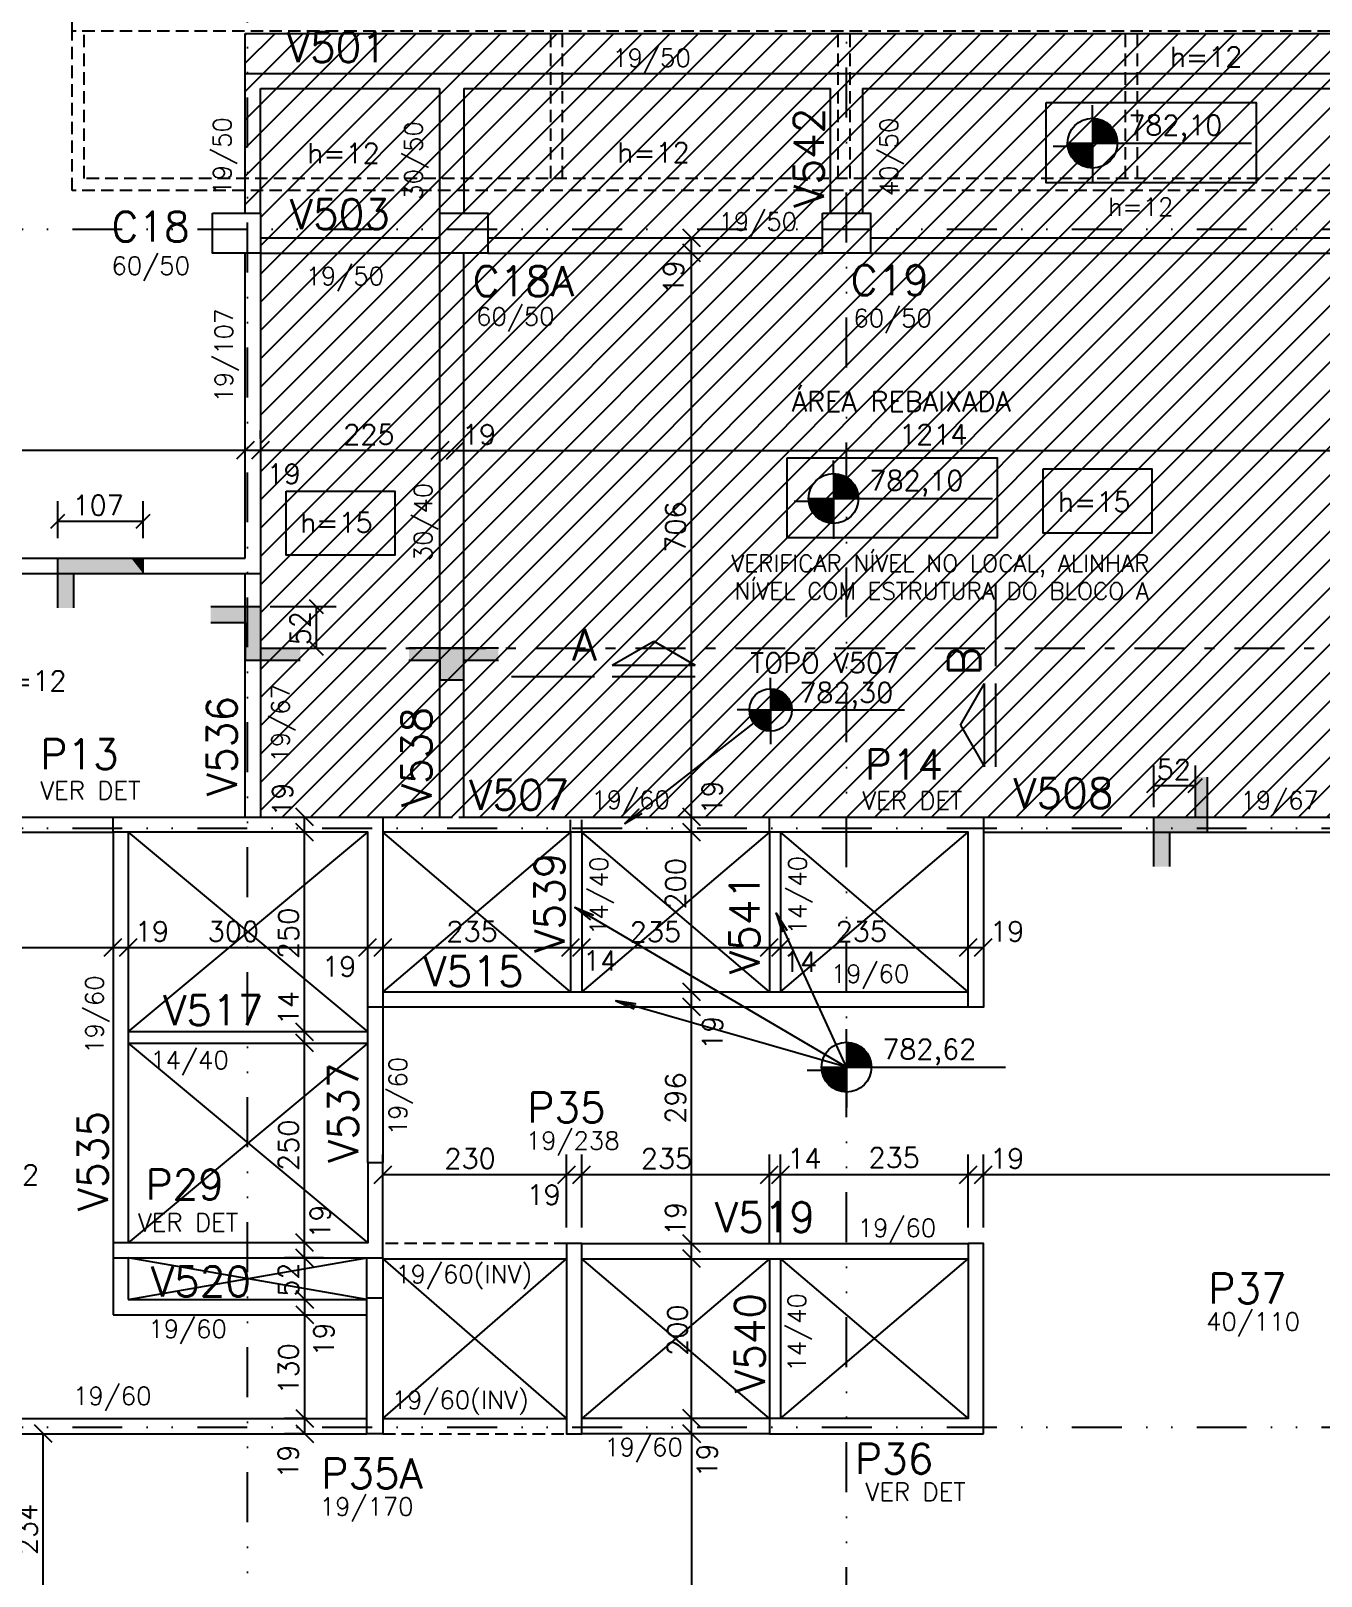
# Model space of a CAD drawing. Extents: x 567006 to 581881, y 115 to 10628.
# Drawn here: x 571972 to 573588, y 4788 to 6723 of the extents above; entities that cross this region are included whole.
import ezdxf

# ---------------------------------------------------------------- set-up
doc = ezdxf.new("R2010")
doc.units = 0
doc.header["$LTSCALE"] = 125
doc.header["$MEASUREMENT"] = 0
for name, pattern in [('DIVIDE', [1.25, 0.5, -0.25, 0, -0.25, 0, -0.25]), ('ESTILO_TQS_0003', [1, 0.5, -0.2, 0.1, -0.2]), ('HIDDEN2', [0.1875, 0.125, -0.0625])]:
    doc.linetypes.add(name, pattern=pattern)
doc.layers.get('0').update_dxf_attribs({"linetype": 'CONTINUOUS'})
for name, color, linetype in [('200', 240, 'HIDDEN2'), ('204', 14, 'ESTILO_TQS_0003'), ('205', 14, 'DIVIDE'), ('210', 11, 'HIDDEN2'), ('216', 7, 'CONTINUOUS'), ('220', 4, 'CONTINUOUS'), ('221', 5, 'CONTINUOUS'), ('226', 10, 'CONTINUOUS'), ('228', 14, 'CONTINUOUS'), ('233', 4, 'CONTINUOUS'), ('238', 11, 'CONTINUOUS'), ('239', 4, 'CONTINUOUS'), ('250', 5, 'CONTINUOUS'), ('253', 253, 'CONTINUOUS')]:
    doc.layers.add(name, color=color, linetype=linetype)
doc.styles.get("Standard").update_dxf_attribs({"font": 'ROMANS.SHX'})

# ---------------------------------------------------------------- blocks, each defined once
blk = doc.blocks.new('_H5A1C889FEE-001')
for p, q in [((1226.49606, 766.876652), (1440.649421, 981.030013)), ((1226.49606, 802.231991), (1405.294082, 981.030013)), ((1226.49606, 837.58733), (1369.938743, 981.030013)), ((1226.49606, 872.942669), (1334.583404, 981.030013)), ((1226.49606, 908.298008), (1299.228065, 981.030013)), ((1226.49606, 943.653348), (1263.872725, 981.030013)), ((1226.49606, 979.008687), (1228.517386, 981.030013)), ((1245.49606, 8.059193), (2218.46688, 981.030013)), ((1245.49606, 43.414532), (2183.111541, 981.030013)), ((1245.49606, 78.769871), (2147.756202, 981.030013)), ((1245.49606, 114.12521), (2112.400863, 981.030013)), ((1245.49606, 149.480549), (2077.045524, 981.030013)), ((1245.49606, 184.835888), (2041.690185, 981.030013)), ((1245.49606, 220.191227), (2006.334846, 981.030013)), ((1245.49606, 255.546566), (1970.979507, 981.030013)), ((1245.49606, 290.901905), (1935.624168, 981.030013)), ((1245.49606, 326.257244), (1900.268829, 981.030013)), ((1245.49606, 361.612584), (1864.913489, 981.030013)), ((1245.49606, 396.967923), (1829.55815, 981.030013)), ((1245.49606, 432.323262), (1794.202811, 981.030013)), ((1245.49606, 467.678601), (1758.847472, 981.030013)), ((1245.49606, 503.03394), (1723.492133, 981.030013)), ((1245.49606, 538.389279), (1688.136794, 981.030013)), ((1245.49606, 573.744618), (1652.781455, 981.030013)), ((1245.49606, 609.099957), (1617.426116, 981.030013)), ((1245.49606, 644.455296), (1582.070777, 981.030013)), ((1245.49606, 679.810635), (1546.715438, 981.030013)), ((1245.49606, 715.165974), (1511.360099, 981.030013)), ((1245.49606, 750.521313), (1476.00476, 981.030013)), ((1272.792206, 0), (2253.822219, 981.030013)), ((1308.147545, 0), (2289.177558, 981.030013)), ((1343.502884, 0), (2324.532897, 981.030013)), ((1378.858223, 0), (2359.888236, 981.030013)), ((1414.213562, 0), (2395.243575, 981.030013)), ((1449.568901, 0), (2430.598914, 981.030013)), ((1484.92424, 0), (2465.954253, 981.030013)), ((1520.27958, 0), (2501.309593, 981.030013)), ((1555.634919, 0), (2536.664932, 981.030013)), ((1590.990258, 0), (2572.020271, 981.030013)), ((1626.345597, 0), (2607.37561, 981.030013)), ((1661.700936, 0), (2642.730949, 981.030013)), ((1697.056275, 0), (2678.086288, 981.030013)), ((1732.411614, 0), (2713.441627, 981.030013)), ((1767.766953, 0), (2748.796966, 981.030013)), ((1803.122292, 0), (2784.152305, 981.030013)), ((1838.477631, 0), (2819.507644, 981.030013)), ((1873.83297, 0), (2854.862983, 981.030013)), ((1909.188309, 0), (2890.218322, 981.030013)), ((1944.543648, 0), (2925.573661, 981.030013)), ((1979.898987, 0), (2960.929, 981.030013)), ((2015.254326, 0), (2996.284339, 981.030013)), ((2050.609665, 0), (3031.639678, 981.030013)), ((2085.965005, 0), (3058.93156, 972.966555)), ((2121.320344, 0), (3058.93156, 937.611216)), ((2156.675683, 0), (3058.93156, 902.255877)), ((2192.031022, 0), (3058.93156, 866.900538)), ((2227.386361, 0), (3058.93156, 831.545199)), ((3018.771713, 756.030013), (3058.93156, 796.18986)), ((2262.7417, 0), (3017.93156, 755.189861)), ((3054.127052, 756.030013), (3058.93156, 760.834521)), ((2298.097039, 0), (3017.93156, 719.834522)), ((2333.452378, 0), (3039.482391, 706.030013)), ((2368.807717, 0), (3058.93156, 690.123843)), ((2404.163056, 0), (3058.93156, 654.768504)), ((2439.518395, 0), (3058.93156, 619.413165)), ((2474.873734, 0), (3058.93156, 584.057826)), ((2510.229073, 0), (3058.93156, 548.702487)), ((2545.584412, 0), (3058.93156, 513.347148)), ((2580.939751, 0), (3058.93156, 477.991809)), ((2616.29509, 0), (3058.93156, 442.63647)), ((2651.650429, 0), (3058.93156, 407.281131)), ((2687.005769, 0), (3058.93156, 371.925791)), ((2722.361108, 0), (3058.93156, 336.570452)), ((2757.716447, 0), (3058.93156, 301.215113)), ((2793.071786, 0), (3058.93156, 265.859774)), ((3039.990387, 211.563262), (3058.93156, 230.504435)), ((2828.427125, 0), (3024.990387, 196.563262)), ((2863.782464, 0), (3058.93156, 195.149096)), ((2899.137803, 0), (3058.93156, 159.793757)), ((2934.493142, 0), (3058.93156, 124.438418)), ((2969.848481, 0), (3058.93156, 89.083079)), ((3005.20382, 0), (3058.93156, 53.72774)), ((3040.559159, 0), (3058.93156, 18.372401))]:
    blk.add_line(p, q)

msp = doc.modelspace()

# ---------------------------------------------------------------- linework, layer by layer
at = {"layer": '200'}
for points in [[(576792, 6737.8), (576792, 6538.3), (572038.8, 6538.3), (572038.8, 6722.8)], [(576810.1, 6722.8), (576810.1, 6523.2), (572023.8, 6523.3), (572023.8, 6722.8)], [(572623.2, 6538.3), (572623.2, 6722.8)], [(572638.2, 6538.3), (572638.2, 6722.8)], [(572983.2, 6538.3), (572983.2, 6722.8)], [(572998.2, 6538.3), (572998.2, 6722.8)], [(573343.2, 6538.3), (573343.2, 6722.8)], [(573358.2, 6538.3), (573358.2, 6722.8)]]:
    msp.add_lwpolyline(points, dxfattribs=at)
at = {"layer": '204'}
msp.add_line((572354.5, 5950.3), (574008.5, 5950.3), dxfattribs=at)
at = {"layer": '205'}
for p, q in [((572243.6, 3291.6), (572243.6, 9975.3)), ((572993.6, 3329.1), (572993.6, 9975.3)), ((568113, 6474.7), (577573.2, 6474.7)), ((568113, 5724.7), (577573.2, 5724.7)), ((568113, 4974.7), (577036.4, 4974.7))]:
    msp.add_line(p, q, dxfattribs=at)
at = {"layer": '210'}
for p, q in [((572023.8, 6722.8), (572023.8, 7085.6)), ((572532.6, 6414.3), (572532.6, 6414.3)), ((572484.6, 5738.7), (572514.6, 5738.7)), ((572648.1, 5719.7), (572648.1, 5738.7)), ((572662.1, 5719.7), (572662.1, 5738.7)), ((572643.1, 5204.7), (572413.1, 5204.7)), ((572413.1, 4966.7), (572643.1, 4966.7))]:
    msp.add_line(p, q, dxfattribs=at)
msp.add_lwpolyline([(576810.1, 6722.8), (572023.8, 6722.8)], dxfattribs=at)
at = {"layer": '216'}
for p, q in [((573301.7, 6613.6), (573301.7, 6551.1)), ((573301.7, 6612.1), (573311.4, 6612.1)), ((573301.7, 6610.1), (573316.1, 6610.1)), ((573301.7, 6608.1), (573319.4, 6608.1)), ((573301.7, 6606.1), (573322, 6606.1)), ((573301.7, 6604.1), (573324.1, 6604.1)), ((573301.7, 6602.1), (573325.9, 6602.1)), ((573301.7, 6600.2), (573327.4, 6600.2)), ((573301.7, 6598.2), (573328.7, 6598.2)), ((573270.5, 6582.3), (573333, 6582.3)), ((573301.7, 6580.3), (573270.5, 6580.3)), ((573301.7, 6578.4), (573270.7, 6578.4)), ((573301.7, 6596.2), (573329.7, 6596.2)), ((573301.7, 6594.2), (573330.6, 6594.2)), ((573301.7, 6592.2), (573331.4, 6592.2)), ((573301.7, 6590.3), (573332, 6590.3)), ((573301.7, 6588.3), (573332.4, 6588.3)), ((573301.7, 6586.3), (573332.7, 6586.3)), ((573301.7, 6584.3), (573333, 6584.3)), ((573301.7, 6576.4), (573271.1, 6576.4)), ((573301.7, 6574.4), (573271.5, 6574.4)), ((573301.7, 6572.4), (573272.1, 6572.4)), ((573301.7, 6570.4), (573272.8, 6570.4)), ((573301.7, 6568.4), (573273.7, 6568.4)), ((573301.7, 6566.5), (573274.8, 6566.5)), ((573301.7, 6564.5), (573276.1, 6564.5)), ((573301.7, 6562.5), (573277.6, 6562.5)), ((573301.7, 6560.5), (573279.3, 6560.5)), ((573301.7, 6558.5), (573281.5, 6558.5)), ((573301.7, 6556.6), (573284.1, 6556.6)), ((573301.7, 6554.6), (573287.4, 6554.6)), ((573301.7, 6552.6), (573292.1, 6552.6)), ((572810.7, 6452.7), (572788.6, 6474.8)), ((572810.7, 6452.7), (572788.6, 6474.8)), ((572810.7, 6433.7), (572788.6, 6455.8)), ((572810.7, 6433.7), (572788.6, 6455.8)), ((572251.7, 6208.7), (572229.6, 6186.6)), ((572251.7, 6208.7), (572229.6, 6186.6)), ((572270.7, 6208.7), (572248.6, 6186.6)), ((572270.7, 6208.7), (572248.6, 6186.6)), ((572473.6, 6186.6), (572495.7, 6208.7)), ((572473.6, 6186.6), (572495.7, 6208.7)), ((572495.7, 6208.7), (572473.6, 6186.6)), ((572492.6, 6186.6), (572514.7, 6208.7)), ((572492.6, 6186.6), (572514.7, 6208.7)), ((572977.4, 6168.8), (572977.4, 6106.3)), ((572977.4, 6167.3), (572987.1, 6167.3)), ((572977.4, 6165.3), (572991.8, 6165.3)), ((572977.4, 6163.3), (572995.1, 6163.3)), ((572977.4, 6161.3), (572997.7, 6161.3)), ((572977.4, 6159.4), (572999.8, 6159.4)), ((572977.4, 6157.4), (573001.6, 6157.4)), ((572977.4, 6155.4), (573003.1, 6155.4)), ((572977.4, 6153.4), (573004.4, 6153.4)), ((572946.2, 6137.6), (573008.7, 6137.6)), ((572977.4, 6135.6), (572946.2, 6135.6)), ((572977.4, 6133.6), (572946.4, 6133.6)), ((572977.4, 6151.4), (573005.4, 6151.4)), ((572977.4, 6149.5), (573006.3, 6149.5)), ((572977.4, 6147.5), (573007.1, 6147.5)), ((572977.4, 6145.5), (573007.7, 6145.5)), ((572977.4, 6143.5), (573008.1, 6143.5)), ((572977.4, 6141.5), (573008.4, 6141.5)), ((572977.4, 6139.5), (573008.7, 6139.5)), ((572977.4, 6131.6), (572946.8, 6131.6)), ((572977.4, 6129.6), (572947.2, 6129.6)), ((572977.4, 6127.6), (572947.8, 6127.6)), ((572977.4, 6125.7), (572948.5, 6125.7)), ((572977.4, 6123.7), (572949.4, 6123.7)), ((572977.4, 6121.7), (572950.5, 6121.7)), ((572977.4, 6119.7), (572951.8, 6119.7)), ((572977.4, 6117.7), (572953.3, 6117.7)), ((572977.4, 6115.8), (572955.1, 6115.8)), ((572977.4, 6113.8), (572957.2, 6113.8)), ((572977.4, 6111.8), (572959.8, 6111.8)), ((572977.4, 6109.8), (572963.1, 6109.8)), ((572977.4, 6107.8), (572967.8, 6107.8)), ((572898.6, 5899.4), (572898.6, 5846.3)), ((572898.6, 5898.1), (572906.8, 5898.1)), ((572898.6, 5896.4), (572910.8, 5896.4)), ((572898.6, 5894.7), (572913.6, 5894.7)), ((572898.6, 5893), (572915.8, 5893)), ((572898.6, 5891.3), (572917.6, 5891.3)), ((572898.6, 5889.7), (572919.1, 5889.7)), ((572898.6, 5888), (572920.4, 5888)), ((572898.6, 5886.3), (572921.5, 5886.3)), ((572898.6, 5884.6), (572922.4, 5884.6)), ((572898.6, 5882.9), (572923.1, 5882.9)), ((572898.6, 5881.2), (572923.8, 5881.2)), ((572872, 5872.8), (572925.1, 5872.8)), ((572898.6, 5871.1), (572872, 5871.1)), ((572898.6, 5869.4), (572872.2, 5869.4)), ((572898.6, 5867.8), (572872.5, 5867.8)), ((572898.6, 5866.1), (572872.9, 5866.1)), ((572898.6, 5864.4), (572873.4, 5864.4)), ((572898.6, 5862.7), (572874, 5862.7)), ((572898.6, 5879.6), (572924.3, 5879.6)), ((572898.6, 5877.9), (572924.7, 5877.9)), ((572898.6, 5876.2), (572924.9, 5876.2)), ((572898.6, 5874.5), (572925.1, 5874.5)), ((572898.6, 5861), (572874.8, 5861)), ((572898.6, 5859.3), (572875.7, 5859.3)), ((572898.6, 5857.7), (572876.8, 5857.7)), ((572898.6, 5856), (572878, 5856)), ((572898.6, 5854.3), (572879.5, 5854.3)), ((572898.6, 5852.6), (572881.3, 5852.6)), ((572898.6, 5850.9), (572883.5, 5850.9)), ((572898.6, 5849.2), (572886.4, 5849.2)), ((572898.6, 5847.5), (572890.4, 5847.5)), ((572326, 5727.7), (572303.9, 5749.8)), ((572326, 5727.7), (572303.9, 5749.8)), ((572810.7, 5727.7), (572788.6, 5749.8)), ((572810.7, 5727.7), (572788.6, 5749.8)), ((572810.7, 5727.7), (572788.6, 5749.8)), ((572810.7, 5727.7), (572788.6, 5749.8)), ((572326, 5708.7), (572303.9, 5730.8)), ((572326, 5708.7), (572303.9, 5730.8)), ((572810.7, 5708.7), (572788.6, 5730.8)), ((572810.7, 5708.7), (572788.6, 5730.8)), ((572064.1, 5564.6), (572086.2, 5586.7)), ((572064.1, 5564.6), (572086.2, 5586.7)), ((572064.1, 5564.6), (572086.2, 5586.7)), ((572083.1, 5564.6), (572105.2, 5586.7)), ((572083.1, 5564.6), (572105.2, 5586.7)), ((572383.1, 5564.6), (572405.2, 5586.7)), ((572383.1, 5564.6), (572405.2, 5586.7)), ((572402.1, 5564.6), (572424.2, 5586.7)), ((572402.1, 5564.6), (572424.2, 5586.7)), ((572637.1, 5564.6), (572659.2, 5586.7)), ((572637.1, 5564.6), (572659.2, 5586.7)), ((572651.1, 5564.6), (572673.2, 5586.7)), ((572651.1, 5564.6), (572673.2, 5586.7)), ((572886.1, 5564.6), (572908.2, 5586.7)), ((572886.1, 5564.6), (572908.2, 5586.7)), ((572900.1, 5564.6), (572922.2, 5586.7)), ((572900.1, 5564.6), (572922.2, 5586.7)), ((573135.1, 5564.6), (573157.2, 5586.7)), ((573135.1, 5564.6), (573157.2, 5586.7)), ((573154.1, 5564.6), (573176.2, 5586.7)), ((573154.1, 5564.6), (573176.2, 5586.7)), ((573154.1, 5564.6), (573176.2, 5586.7)), ((572810.7, 5508.7), (572788.6, 5530.8)), ((572810.7, 5508.7), (572788.6, 5530.8)), ((572810.7, 5489.7), (572788.6, 5511.8)), ((572810.7, 5489.7), (572788.6, 5511.8)), ((572326, 5458.7), (572303.9, 5480.8)), ((572326, 5458.7), (572303.9, 5480.8)), ((572326, 5444.7), (572303.9, 5466.8)), ((572326, 5444.7), (572303.9, 5466.8)), ((572993.6, 5456.8), (572993.6, 5394.3)), ((572993.6, 5455.3), (573003.3, 5455.3)), ((572993.6, 5453.3), (573008, 5453.3)), ((572993.6, 5451.3), (573011.3, 5451.3)), ((572993.6, 5449.3), (573013.9, 5449.3)), ((572993.6, 5447.3), (573016, 5447.3)), ((572993.6, 5445.4), (573017.8, 5445.4)), ((572993.6, 5443.4), (573019.3, 5443.4)), ((572993.6, 5441.4), (573020.6, 5441.4)), ((572993.6, 5439.4), (573021.6, 5439.4)), ((572993.6, 5437.4), (573022.5, 5437.4)), ((572962.4, 5425.5), (573024.9, 5425.5)), ((572993.6, 5423.6), (572962.4, 5423.6)), ((572993.6, 5421.6), (572962.6, 5421.6)), ((572993.6, 5419.6), (572963, 5419.6)), ((572993.6, 5417.6), (572963.4, 5417.6)), ((572993.6, 5435.4), (573023.3, 5435.4)), ((572993.6, 5433.5), (573023.9, 5433.5)), ((572993.6, 5431.5), (573024.3, 5431.5)), ((572993.6, 5429.5), (573024.6, 5429.5)), ((572993.6, 5427.5), (573024.9, 5427.5)), ((572993.6, 5415.6), (572964, 5415.6)), ((572993.6, 5413.6), (572964.7, 5413.6)), ((572993.6, 5411.7), (572965.6, 5411.7)), ((572993.6, 5409.7), (572966.7, 5409.7)), ((572993.6, 5407.7), (572968, 5407.7)), ((572993.6, 5405.7), (572969.5, 5405.7)), ((572993.6, 5403.7), (572971.3, 5403.7)), ((572993.6, 5401.8), (572973.4, 5401.8)), ((572993.6, 5399.8), (572976, 5399.8)), ((572993.6, 5397.8), (572979.3, 5397.8)), ((572993.6, 5395.8), (572984, 5395.8)), ((572402.1, 5280.1), (572424.2, 5302.2)), ((572632.1, 5280.1), (572654.2, 5302.2)), ((572632.1, 5280.1), (572654.2, 5302.2)), ((572651.1, 5280.1), (572673.2, 5302.2)), ((572651.1, 5280.1), (572673.2, 5302.2)), ((572886.1, 5280.1), (572908.2, 5302.2)), ((572886.1, 5280.1), (572908.2, 5302.2)), ((572900.1, 5280.1), (572922.2, 5302.2)), ((572900.1, 5280.1), (572922.2, 5302.2)), ((573135.1, 5280.1), (573157.2, 5302.2)), ((573135.1, 5280.1), (573157.2, 5302.2)), ((573154.1, 5280.1), (573176.2, 5302.2)), ((572326, 5194.7), (572303.9, 5216.8)), ((572326, 5194.7), (572303.9, 5216.8)), ((572810.7, 5193.7), (572788.6, 5215.8)), ((572810.7, 5193.7), (572788.6, 5215.8)), ((572326, 5175.7), (572303.9, 5197.8)), ((572326, 5175.7), (572303.9, 5197.8)), ((572303.9, 5197.8), (572326, 5175.7)), ((572303.9, 5197.8), (572326, 5175.7)), ((572810.7, 5174.7), (572788.6, 5196.8)), ((572810.7, 5174.7), (572788.6, 5196.8)), ((572303.9, 5145.8), (572326, 5123.7)), ((572303.9, 5145.8), (572326, 5123.7)), ((572303.9, 5126.8), (572326, 5104.7)), ((572303.9, 5126.8), (572326, 5104.7)), ((572303.9, 4996.8), (572326, 4974.7)), ((572303.9, 4996.8), (572326, 4974.7)), ((572303.9, 4996.8), (572326, 4974.7)), ((572810.7, 4974.7), (572788.6, 4996.8)), ((572810.7, 4974.7), (572788.6, 4996.8)), ((572303.9, 4977.8), (572326, 4955.7)), ((572810.7, 4955.7), (572788.6, 4977.8)), ((572810.7, 4955.7), (572788.6, 4977.8)), ((572788.6, 4977.8), (572810.7, 4955.7)), ((572788.6, 4977.8), (572810.7, 4955.7))]:
    msp.add_line(p, q, dxfattribs=at)
at = {"layer": '216', "linetype": 'Continuous'}
for p, q in [((571997.1, 6100.2), (572014.7, 6117.8)), ((572104.1, 6100.2), (572121.7, 6117.8)), ((572005.9, 6062.7), (572005.9, 6062.7)), ((572112.9, 6062.7), (572112.9, 6062.7)), ((572259.6, 6002.3), (572259.6, 6002.3)), ((572320.7, 6011.1), (572338.3, 5993.5)), ((572320.7, 5959.1), (572338.3, 5941.5)), ((572284.6, 5950.3), (572284.6, 5950.3)), ((573369.7, 5769.5), (573387.4, 5787.1)), ((573421.7, 5769.5), (573439.4, 5787.1)), ((573430.6, 5752.5), (573430.6, 5752.5)), ((573378.6, 5738.7), (573378.6, 5738.7)), ((571998.8, 4955.7), (571976.7, 4977.8))]:
    msp.add_line(p, q, dxfattribs=at)
at = {"layer": '216'}
for centre, radius in [((573301.7, 6582.3), 31.2), ((572977.4, 6137.6), 31.2), ((572898.6, 5872.8), 26.6), ((572993.6, 5425.5), 31.2)]:
    msp.add_circle(centre, radius, dxfattribs=at)
at = {"layer": '220'}
for points in [[(572199.6, 6494.8), (572259.6, 6494.8), (572259.6, 6444.8), (572199.6, 6444.8), (572199.6, 6494.8)], [(572484.6, 6494.8), (572544.6, 6494.8), (572544.6, 6444.8), (572484.6, 6444.8), (572484.6, 6494.8)], [(572963.7, 6494.8), (573023.7, 6494.8), (573023.7, 6444.8), (572963.7, 6444.8), (572963.7, 6494.8)], [(572005.9, 6000.6), (572005.9, 6062.7), (572097.9, 6062.7), (572112.9, 6062.7)], [(572025.9, 6000.6), (572025.9, 6043.7), (572112.9, 6043.7), (572112.9, 6062.7)], [(572197.5, 6002.3), (572259.6, 6002.3), (572259.6, 5950.3), (572309.6, 5950.3)], [(572197.5, 5982.3), (572240.6, 5982.3), (572240.6, 5935.3), (572309.6, 5935.3)], [(572557.8, 5950.3), (572495.6, 5950.3), (572495.6, 5950.3), (572445.6, 5950.3)], [(572445.6, 5935.3), (572484.6, 5935.3), (572484.6, 5910.3), (572514.6, 5910.3), (572514.6, 5935.3), (572557.8, 5935.3)], [(573378.6, 5676.6), (573378.6, 5738.7), (573430.6, 5738.7), (573430.6, 5788.7)], [(573398.6, 5676.6), (573398.6, 5719.7), (573445.6, 5719.7), (573445.6, 5788.7)], [(572413.1, 5738.7), (572413.1, 5500.7), (572394.1, 5500.7), (572394.1, 5719.7), (572075.1, 5719.7), (572075.1, 5738.7), (572413.1, 5738.7)], [(573165.1, 5738.7), (573165.1, 5500.7), (573146.1, 5500.7), (573146.1, 5719.7), (572897.1, 5719.7), (572897.1, 5738.7), (573165.1, 5738.7)], [(572075.1, 5205.7), (572075.1, 5186.7), (572413.1, 5186.7), (572413.1, 5305.7), (572394.1, 5305.7), (572394.1, 5205.7), (572075.1, 5205.7)], [(572643.1, 5204.7), (572643.1, 4966.7), (572662.1, 4966.7), (572662.1, 5204.7), (572643.1, 5204.7)], [(573165.1, 4966.7), (573165.1, 5204.7), (573146.1, 5204.7), (573146.1, 4985.7), (572897.1, 4985.7), (572897.1, 4966.7), (573165.1, 4966.7)], [(572413.1, 4966.7), (572393.1, 4966.7), (572393.1, 5136.7), (572413.1, 5136.7), (572413.1, 4966.7)]]:
    msp.add_lwpolyline(points, dxfattribs=at)
at = {"layer": '226'}
for p, q in [((572700.3, 5929), (572752.3, 5959)), ((572752.3, 5959), (572804.2, 5929)), ((572700.3, 5929), (572804.2, 5929)), ((573136.4, 5853.7), (573166.4, 5905.7)), ((573166.4, 5801.7), (573166.4, 5905.7)), ((573136.4, 5853.7), (573166.4, 5801.7))]:
    msp.add_line(p, q, dxfattribs=at)
at = {"layer": '228'}
for p, q in [((573180.7, 5927.8), (573180.7, 6031.7)), ((572574.1, 5914.7), (572678.1, 5914.7)), ((572700.3, 5914.7), (572804.2, 5914.7)), ((573180.7, 5801.7), (573180.7, 5905.7))]:
    msp.add_line(p, q, dxfattribs=at)
at = {"layer": '238'}
for p, q in [((572240.6, 6494.7), (572240.6, 6719.8)), ((572240.6, 6719.8), (576620.7, 6719.8)), ((572240.6, 6669.8), (574092.1, 6669.8)), ((572259.6, 6494.7), (572259.6, 6650.8)), ((572259.6, 6650.8), (572484.6, 6650.8)), ((572484.6, 6474.7), (572484.6, 6650.8)), ((572514.6, 6650.8), (572514.6, 6494.8)), ((572514.6, 6650.8), (572973.7, 6650.8)), ((572973.7, 6494.7), (572973.7, 6650.8)), ((573013.7, 6650.8), (573013.7, 6494.8)), ((573013.7, 6650.8), (573723.7, 6650.8)), ((572259.6, 6463.7), (572484.6, 6463.7)), ((572544.6, 6463.8), (572963.7, 6463.8)), ((573023.6, 6463.8), (573713.6, 6463.8)), ((572240.6, 6062.7), (572240.6, 6444.7)), ((572259.6, 6444.7), (572484.6, 6444.7)), ((572259.6, 6444.7), (572259.6, 5738.7)), ((572484.6, 5738.7), (572484.6, 6444.8)), ((572514.6, 5738.7), (572514.6, 6444.8)), ((572544.6, 6444.8), (572963.7, 6444.8)), ((573023.6, 6444.8), (573713.6, 6444.8)), ((570970.1, 6062.7), (572240.6, 6062.7)), ((571566.1, 6043.7), (572259.6, 6043.7)), ((572240.6, 5738.7), (572240.6, 6043.7)), ((571547.1, 5738.7), (572075.1, 5738.7)), ((572413.1, 5738.7), (572484.6, 5738.7)), ((572514.6, 5738.7), (572897.1, 5738.7)), ((573165.1, 5738.7), (573723.6, 5738.7)), ((571770.1, 5719.7), (572075.1, 5719.7)), ((572075.1, 5719.7), (572075.1, 5205.7)), ((572094.1, 5719.7), (572094.1, 5205.7)), ((572897.1, 5719.7), (572413.1, 5719.7)), ((572648.1, 5719.7), (572648.1, 5519.7)), ((572662.1, 5719.7), (572662.1, 5519.7)), ((572897.1, 5719.7), (572897.1, 5519.7)), ((572911.1, 5719.7), (572911.1, 5519.7)), ((573165.1, 5719.7), (573723.6, 5719.7)), ((572413.1, 5519.7), (572662.1, 5519.7)), ((572662.1, 5519.7), (572897.1, 5519.7)), ((572897.1, 5519.7), (573146.1, 5519.7)), ((572394.1, 5305.7), (572394.1, 5500.7)), ((572413.1, 5500.7), (572413.1, 5305.7)), ((573146.1, 5500.7), (572413.1, 5500.7)), ((572394.1, 5469.7), (572094.1, 5469.7)), ((572094.1, 5455.7), (572394.1, 5455.7)), ((572662.1, 5204.7), (573146.1, 5204.7)), ((572075.1, 5186.7), (572075.1, 5115.7)), ((572094.1, 5186.7), (572094.1, 5134.7)), ((572393.1, 5134.7), (572393.1, 5186.7)), ((572413.1, 5186.7), (572413.1, 5136.7)), ((572413.1, 5185.7), (572643.1, 5185.7)), ((572662.1, 5185.7), (573146.1, 5185.7)), ((572897.1, 5185.7), (572897.1, 4985.7)), ((572911.1, 5185.7), (572911.1, 4985.7)), ((572094.1, 5134.7), (572393.1, 5134.7)), ((572075.1, 5115.7), (572393.1, 5115.7)), ((571571.1, 4985.7), (572393.1, 4985.7)), ((572413.1, 4985.7), (572643.1, 4985.7)), ((572897.1, 4985.7), (572662.1, 4985.7)), ((571571.1, 4966.7), (572393.1, 4966.7)), ((572897.1, 4966.7), (572662.1, 4966.7))]:
    msp.add_line(p, q, dxfattribs=at)
for points in [[(573243.8, 6633.2), (573506.6, 6633.2), (573506.6, 6532.9), (573243.8, 6532.9), (573243.8, 6633.2)], [(572919.5, 6188.4), (573182.3, 6188.4), (573182.3, 6088.2), (572919.5, 6088.2), (572919.5, 6188.4)]]:
    msp.add_lwpolyline(points, dxfattribs=at)
at = {"layer": '239'}
for points in [[(573240, 6174.8), (573376.1, 6174.8), (573376.1, 6094.2), (573240, 6094.2), (573240, 6174.8)], [(572292.1, 6146.9), (572428.2, 6146.9), (572428.2, 6066.4), (572292.1, 6066.4), (572292.1, 6146.9)]]:
    msp.add_lwpolyline(points, dxfattribs=at)
at = {"layer": '250'}
for p, q in [((573301.7, 6613.6), (573301.7, 6629.8)), ((573270.7, 6578.4), (573252.6, 6578.4)), ((573333, 6582.3), (573500.9, 6582.3)), ((573301.7, 6551.1), (573301.7, 6532)), ((572799.7, 6444.8), (572799.7, 6463.8)), ((572799.7, 5738.7), (572799.7, 6444.8)), ((572259.6, 6212.3), (572259.6, 6222.7)), ((572240.6, 6197.7), (571566.1, 6197.7)), ((572259.6, 6197.7), (572240.6, 6197.7)), ((572484.6, 6197.7), (572259.6, 6197.7)), ((572484.6, 6197.7), (572503.6, 6197.7)), ((572503.6, 6197.7), (573737.6, 6197.7)), ((572977.4, 6168.8), (572977.4, 6185)), ((572946.4, 6133.6), (572928.3, 6133.6)), ((573008.7, 6137.6), (573176.6, 6137.6)), ((572977.4, 6106.3), (572977.4, 6087.2)), ((572898.6, 5899.4), (572898.6, 5913.2)), ((572872.2, 5872.8), (572856.8, 5872.8)), ((572898.6, 5872.8), (573066.5, 5872.8)), ((572898.6, 5846.3), (572898.6, 5830)), ((572314.9, 5719.7), (572314.9, 5738.7)), ((572799.7, 5719.7), (572799.7, 5739.7)), ((572094.1, 5469.7), (572394.1, 5719.7)), ((572094.1, 5719.7), (572394.1, 5469.7)), ((572314.9, 5469.7), (572314.9, 5719.7)), ((572648.1, 5519.7), (572413.1, 5719.7)), ((572648.1, 5719.7), (572413.1, 5519.7)), ((572897.1, 5519.7), (572662.1, 5719.7)), ((572897.1, 5719.7), (572662.1, 5519.7)), ((572799.7, 5519.7), (572799.7, 5719.7)), ((573146.1, 5519.7), (572911.1, 5719.7)), ((572911.1, 5519.7), (573146.1, 5719.7)), ((573165.1, 5640.3), (573165.1, 5550.6)), ((572075.1, 5628), (572075.1, 5550.6)), ((571770.1, 5575.6), (572075.1, 5575.6)), ((572075.1, 5575.6), (572094.1, 5575.6)), ((572094.1, 5575.6), (572394.1, 5575.6)), ((572394.1, 5575.6), (572413.1, 5575.6)), ((572413.1, 5575.6), (572648.1, 5575.6)), ((572648.1, 5575.6), (572662.1, 5575.6)), ((572662.1, 5575.6), (572897.1, 5575.6)), ((572897.1, 5575.6), (572911.1, 5575.6)), ((572911.1, 5575.6), (573146.1, 5575.6)), ((573146.1, 5575.6), (573165.1, 5575.6)), ((572799.7, 5500.7), (572799.7, 5519.7)), ((572799.7, 5205.7), (572799.7, 5500.7)), ((572394.1, 5455.7), (572094.1, 5205.7)), ((572094.1, 5455.7), (572394.1, 5205.7)), ((572314.9, 5455.7), (572314.9, 5469.7)), ((572314.9, 5205.7), (572314.9, 5455.7)), ((572993.6, 5456.8), (572993.6, 5473)), ((572962.6, 5421.6), (572944.5, 5421.6)), ((573024.9, 5425.5), (573192.8, 5425.5)), ((572993.6, 5394.3), (572993.6, 5375.2)), ((572413.1, 5303.1), (572413.1, 5316.1)), ((572643.1, 5224.7), (572643.1, 5316.1)), ((572662.1, 5224.7), (572662.1, 5316.1)), ((572897.1, 5205.7), (572897.1, 5316.1)), ((572911.1, 5205.7), (572911.1, 5316.1)), ((573146.1, 5224.7), (573146.1, 5316.1)), ((573165.1, 5224.7), (573165.1, 5316.1)), ((572413.1, 5291.1), (572643.1, 5291.1)), ((572643.1, 5291.1), (572662.1, 5291.1)), ((572662.1, 5291.1), (572897.1, 5291.1)), ((572897.1, 5291.1), (572911.1, 5291.1)), ((572911.1, 5291.1), (573146.1, 5291.1)), ((573146.1, 5291.1), (573165.1, 5291.1)), ((573149.1, 5291.1), (576733.6, 5291.1)), ((572314.9, 5186.7), (572314.9, 5205.7)), ((572799.7, 5185.7), (572799.7, 5205.7)), ((572393.1, 5134.7), (572094.1, 5186.7)), ((572094.1, 5134.7), (572393.1, 5186.7)), ((572338.9, 5186.7), (572289.9, 5186.7)), ((572309.6, 5186.7), (572339.9, 5186.7)), ((572314.9, 5186.7), (572314.9, 5134.7)), ((572413.1, 5185.7), (572643.1, 4985.7)), ((572413.1, 4985.7), (572643.1, 5185.7)), ((572897.1, 4985.7), (572662.1, 5185.7)), ((572897.1, 5185.7), (572662.1, 4985.7)), ((572799.7, 4985.7), (572799.7, 5185.7)), ((572911.1, 4985.7), (573146.1, 5185.7)), ((572911.1, 5185.7), (573146.1, 4985.7)), ((572314, 5134.7), (572339.9, 5134.7)), ((572314.9, 5134.7), (572314.9, 5115.7)), ((572314.9, 5115.7), (572314.9, 4985.7)), ((572329.7, 5115.7), (572339.9, 5115.7)), ((572317.9, 4985.7), (572289.9, 4985.7)), ((572316.7, 4985.7), (572289.9, 4985.7)), ((572314.9, 4985.7), (572314.9, 4966.7)), ((572799.7, 4965.7), (572799.7, 4985.7)), ((572313.2, 4966.7), (572289.9, 4966.7)), ((572835.5, 4966.7), (572774.7, 4966.7)), ((572843.8, 4966.7), (572774.7, 4966.7)), ((572799.7, 4966.7), (572799.7, 3988.7))]:
    msp.add_line(p, q, dxfattribs=at)
at = {"layer": '250', "linetype": 'Continuous'}
for p, q in [((572005.9, 6087.7), (572005.9, 6134)), ((572112.9, 6087.7), (572112.9, 6134)), ((572005.9, 6109), (572112.9, 6109)), ((572272.1, 6002.3), (572354.5, 6002.3)), ((572329.5, 6002.3), (572329.5, 5950.3)), ((572297.1, 5950.3), (572354.5, 5950.3)), ((573378.6, 5751.2), (573378.6, 5803.3)), ((573430.6, 5765), (573430.6, 5803.3)), ((573378.6, 5778.3), (573430.6, 5778.3)), ((571984.1, 4966.7), (572006.5, 4966.7)), ((571987.7, 4732.7), (571987.7, 4966.7))]:
    msp.add_line(p, q, dxfattribs=at)
for points in [[(572898.6, 5872.8), (572716.1, 5730.7), (572733.6, 5748.5), (572716.1, 5730.7), (572737.6, 5743.4)], [(572993.6, 5425.5), (572993.6, 5425.5), (572653.3, 5625.6), (572676.4, 5615.8), (572653.3, 5625.6), (572673, 5610.2)], [(572993.6, 5425.5), (572905.7, 5618.3), (572919, 5597.1), (572905.7, 5618.3), (572913, 5594.4)], [(572993.6, 5425.5), (572704.7, 5508.5), (572729.4, 5504.8), (572704.7, 5508.5), (572727.6, 5498.5)]]:
    msp.add_lwpolyline(points, dxfattribs=at)
at = {"layer": '253'}
for points in [[(572097.9, 6062.7), (572005.9, 6062.7), (572025.9, 6043.7)], [(572025.9, 6043.7), (572005.9, 6062.7), (572005.9, 6000.6)], [(572097.9, 6062.7), (572025.9, 6043.7), (572112.9, 6043.7)], [(572097.9, 6062.7), (572112.9, 6043.7), (572112.9, 6062.7)], [(572097.9, 6062.7), (572112.9, 6062.7), (572097.9, 6062.7)], [(572025.9, 6043.7), (572005.9, 6000.6), (572005.9, 6000.6)], [(572025.9, 6043.7), (572005.9, 6000.6), (572025.9, 6000.6)], [(572197.5, 6002.3), (572197.5, 5982.3), (572197.5, 6002.3)], [(572197.5, 5982.3), (572240.6, 5982.3), (572197.5, 6002.3)], [(572197.5, 6002.3), (572240.6, 5982.3), (572259.6, 6002.3)], [(572240.6, 5982.3), (572240.6, 5935.3), (572259.6, 6002.3)], [(572259.6, 6002.3), (572240.6, 5935.3), (572259.6, 5950.3)], [(572240.6, 5935.3), (572309.6, 5935.3), (572259.6, 5950.3)], [(572259.6, 5950.3), (572309.6, 5935.3), (572309.6, 5950.3)], [(572484.6, 5935.3), (572445.6, 5935.3), (572557.8, 5950.3)], [(572557.8, 5950.3), (572445.6, 5935.3), (572445.6, 5950.3)], [(572514.6, 5935.3), (572484.6, 5935.3), (572557.8, 5950.3)], [(572557.8, 5950.3), (572557.8, 5935.3), (572514.6, 5935.3)], [(572514.6, 5910.3), (572484.6, 5910.3), (572514.6, 5935.3)], [(572484.6, 5910.3), (572484.6, 5935.3), (572514.6, 5935.3)], [(573445.6, 5788.7), (573430.6, 5788.7), (573445.6, 5719.7)], [(573430.6, 5788.7), (573430.6, 5738.7), (573445.6, 5719.7)], [(573430.6, 5738.7), (573378.6, 5738.7), (573398.6, 5719.7)], [(573398.6, 5719.7), (573378.6, 5738.7), (573378.6, 5676.6)], [(573445.6, 5719.7), (573430.6, 5738.7), (573398.6, 5719.7)], [(573398.6, 5719.7), (573378.6, 5676.6), (573378.6, 5676.6)], [(573378.6, 5676.6), (573398.6, 5676.6), (573398.6, 5719.7)]]:
    msp.add_solid(points, dxfattribs=at)

# ---------------------------------------------------------------- block references
at = {"layer": '221'}
msp.add_blockref('_H5A1C889FEE-001', (571014.1, 5738.7), dxfattribs=at)

# ---------------------------------------------------------------- texts
for s, p in [('VERIFICAR NÍVEL NO LOCAL, ALINHAR ', (572849.4, 6045.7)), ('NÍVEL COM ESTRUTURA DO BLOCO A', (572853.4, 6011))]:
    msp.add_text(s, height=21.25).set_placement(p)
at = {"layer": '216'}
for s, height, p in [('19/50', 22.5, (572700.3, 6678)), ('h=12', 25, (573398.3, 6678)), ('782,10', 25, (573346.5, 6592.4)), ('h=12', 25, (572318.1, 6557.2)), ('h=12', 25, (572706.3, 6558.2)), ('h=12', 22.5, (573321.1, 6491.4)), ('19/50', 22.5, (572833.4, 6472.9)), ('60/50', 22.5, (572073.2, 6417.7)), ('19/50', 22.5, (572316.2, 6404.7)), ('60/50', 22.5, (572529.8, 6354.1)), ('60/50', 22.5, (573002.3, 6352.1)), ('ÁREA REBAIXADA', 25, (572925, 6246.5)), ('225', 25, (572363.4, 6205.2)), ('19', 25, (572512, 6205.2)), ('1214', 25, (573059.5, 6205.2)), ('19', 25, (572267.4, 6155.9)), ('782,10', 25, (573022.2, 6147.7)), ('h=15', 25, (573258.3, 6120.9)), ('h=15', 25, (572309.2, 6095)), ('TOPO V507', 25, (572873.4, 5919.1)), ('h=12', 25, (571925.8, 5896.8)), ('782,30', 25, (572934.4, 5882)), ('VER DET', 22.5, (571984.1, 5760.8)), ('19/60', 22.5, (572674.1, 5749.2)), ('VER DET', 22.5, (573013.5, 5748)), ('19/67', 22.5, (573487, 5748.5)), ('19', 25, (572102.5, 5583.1)), ('300', 25, (572193.7, 5583.1)), ('235', 25, (572492.6, 5583.1)), ('235', 25, (572722.2, 5582.6)), ('235', 25, (572980.1, 5583.1)), ('19', 25, (573173.5, 5583.1)), ('14', 25, (572663.8, 5546.4)), ('19', 25, (572336.9, 5539)), ('14', 25, (572914, 5544.8)), ('19/60', 22.5, (572974, 5531.3)), ('782,62', 25, (573038.4, 5435.6)), ('14/40', 22.5, (572121.7, 5423.2)), ('19/238', 22.5, (572592, 5322.3)), ('230', 25, (572490.1, 5298.6)), ('235', 25, (572736.1, 5298.6)), ('14', 25, (572919.5, 5298.6)), ('235', 25, (573021.2, 5299.8)), ('19', 25, (573173.5, 5298.6)), ('h=12', 25, (571891.5, 5278.4)), ('19', 25, (572593.1, 5253.3)), ('VER DET', 22.5, (572106.4, 5220)), ('19/60', 22.5, (573007.7, 5213.1)), ('19/60(INV)', 22.5, (572428.5, 5155.1)), ('19/60', 22.5, (572119.3, 5086.6)), ('40/110', 22.5, (573444, 5095.8)), ('19/60', 22.5, (572025, 5002.8)), ('19/60(INV)', 22.5, (572424.1, 4997.7)), ('19/60', 22.5, (572690.3, 4938.7)), ('VER DET', 22.5, (573017.5, 4882.6)), ('19/170', 22.5, (572333.9, 4864.2))]:
    msp.add_text(s, height=height, dxfattribs=at).set_placement(p)
for s, height, p in [('19/50', 22.5, (572223.1, 6516.6)), ('30/50', 22.5, (572462.7, 6511.5)), ('40/50', 22.5, (573058.1, 6516)), ('19', 25, (572789.6, 6393)), ('19/107', 22.5, (572225.1, 6257.6)), ('30/40', 22.5, (572474.7, 6058.8)), ('706', 25, (572792.2, 6069.7)), ('19/67', 22.5, (572296.1, 5807)), ('19', 25, (572299.9, 5739.1)), ('19', 25, (572837.9, 5741.8)), ('14/40', 22.5, (572694.9, 5590.9)), ('200', 25, (572792.2, 5623.1)), ('14/40', 22.5, (572943.7, 5591.7)), ('250', 25, (572307.2, 5560.9)), ('19/60', 22.5, (572063.2, 5442.2)), ('14', 25, (572307.4, 5478.1)), ('19', 25, (572838.3, 5447.3)), ('19/60', 22.5, (572443.1, 5340.2)), ('296', 25, (572792.2, 5354.7)), ('250', 25, (572307.4, 5295.7)), ('19', 25, (572346.9, 5210.7)), ('19', 25, (572792.2, 5214.1)), ('52', 25, (572307.4, 5138.2)), ('14/40', 22.5, (572942.9, 5044.4)), ('200', 25, (572794.4, 5064.1)), ('19', 25, (572351.5, 5063.2)), ('130', 25, (572307.4, 5015.7)), ('19', 25, (572307, 4910.3)), ('19', 25, (572831.6, 4911.8))]:
    msp.add_text(s, height=height, rotation=90, dxfattribs=at).set_placement(p)
at = {"layer": '216', "linetype": 'Continuous'}
for s, p in [('107', (572024.4, 6116.5)), ('52', (573382.1, 5785.8))]:
    msp.add_text(s, height=25, dxfattribs=at).set_placement(p)
for s, p in [('52', (572322, 5953.8)), ('234', (571980.2, 4814.7))]:
    msp.add_text(s, height=25, rotation=90, dxfattribs=at).set_placement(p)
at = {"layer": '220'}
for s, p in [('V501', (572292.7, 6683.8)), ('V503', (572296.5, 6474.8)), ('C18', (572073.2, 6459.1)), ('C18A', (572525.5, 6390.8)), ('C19', (572998.9, 6392)), ('P13', (571984.1, 5798.6)), ('P14', (573016.7, 5785.6)), ('V507', (572521.1, 5747.7)), ('V508', (573202.7, 5750)), ('V515', (572463.9, 5526.9)), ('V517', (572138.1, 5478.1)), ('P35', (572594, 5356.3)), ('P29', (572115.9, 5259.8)), ('V519', (572829, 5219.1)), ('V520', (572122.6, 5138.6)), ('P37', (573447, 5129.8)), ('P36', (573004.4, 4916.6)), ('P35A', (572335.9, 4898.2))]:
    msp.add_text(s, height=37.5, dxfattribs=at).set_placement(p)
for s, p in [('V542', (572965.1, 6501.4)), ('V536', (572230.2, 5764.8)), ('V538', (572473.9, 5751.2)), ('V539', (572640.6, 5568.9)), ('V541', (572884.7, 5542.2)), ('V537', (572382, 5305.8)), ('V535', (572068.5, 5245.3)), ('V540', (572891.5, 5017.6))]:
    msp.add_text(s, height=37.5, rotation=90, dxfattribs=at).set_placement(p)
at = {"layer": '233'}
msp.add_text('A', height=40, dxfattribs=at).set_placement((572650.1, 5934.5))
msp.add_text('B', height=40, rotation=90, dxfattribs=at).set_placement((573161, 5915.8))

doc.saveas('drawing.dxf')
